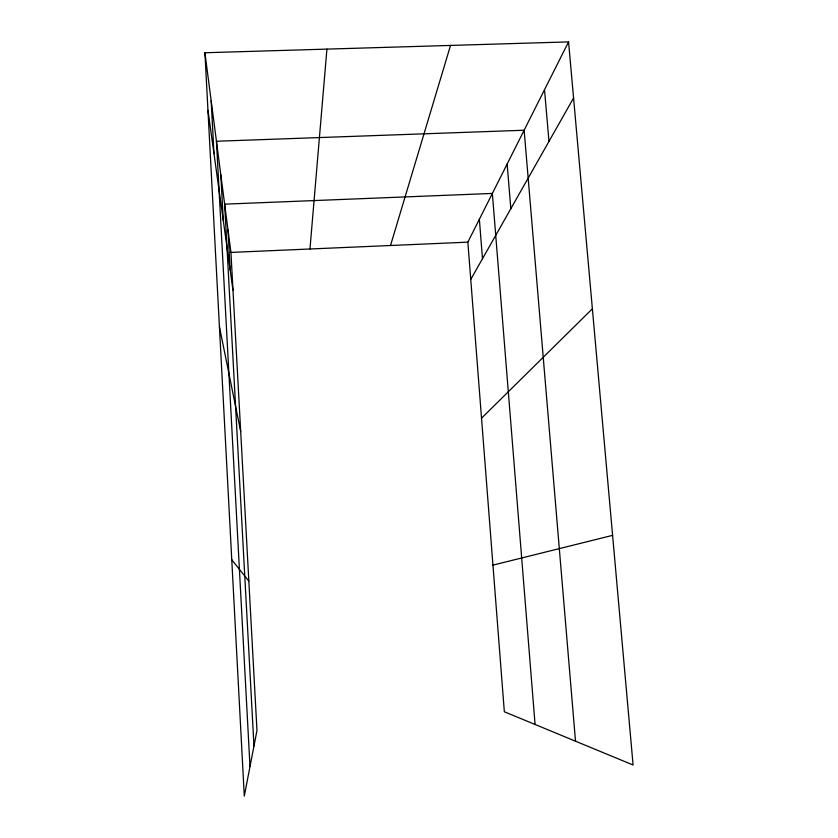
<?xml version="1.0" encoding="UTF-8"?>
<svg xmlns="http://www.w3.org/2000/svg" width="838" height="838" viewBox="0 0 838 838"><rect width="100%" height="100%" fill="white"/><g stroke="black" fill="none" stroke-linecap="round" stroke-linejoin="round"><path stroke-width="1.26" d="M309.966 248.991L326.914 49.107M390.508 245.503L450.53 45.42M568.562 41.9L633.088 765L504.34 711.766L467.855 242.151L568.562 41.9L204.912 52.752L244.287 796.1L256.973 730.474L230.932 252.416L204.912 52.752M470.757 279.421L573.569 98.004M481.536 418.183L592.382 308.782M492.943 565.126L612.599 535.356M230.932 252.416L467.855 242.151M231.77 559.742L248.844 581.122M219.43 326.799L240.695 431.528M207.96 110.333L232.995 290.336M544.511 89.729L548.974 141.402M575.507 741.19L524.138 130.236L216.445 141.255L249.996 766.592M507.147 164.018L510.824 208.725M535.073 724.472L492.356 193.431L224.636 204.158L253.966 746.019M479.367 219.273L482.479 258.733M227.978 229.78L230.167 269.962M220.834 174.922L223.296 220.562M211.166 100.759L213.983 153.679"/></g></svg>
